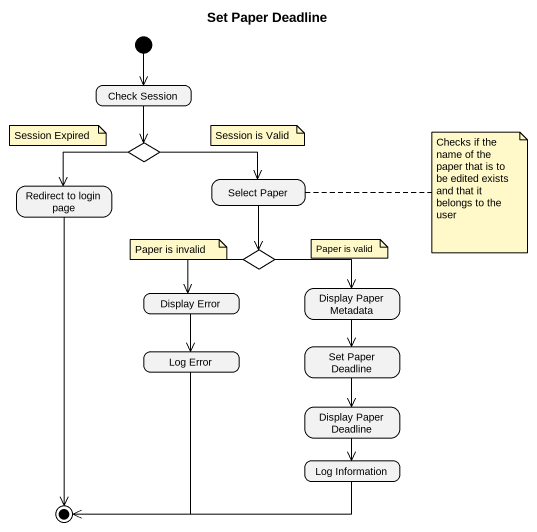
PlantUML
@startuml
title Set Paper Deadline
hide empty description
state "Check Session" as Check_Session
state choice1 <<choice>>
state "Select Paper" as Select_Paper
state "Redirect to login page" as Redirect_to_login_page
state choice2 <<choice>>
state "Display Error" as Display_Error
state "Display Paper Metadata" as Display_Paper_Metadata
state "Log Error" as Log_Error
state "Set Paper Deadline" as Set_Paper_Deadline
state "Display Paper Deadline" as Display_Paper_Deadline
state "Log Information" as Log_Information
[*] --> Check_Session
Check_Session --> choice1
choice1 -right-> Select_Paper
choice1 --> Redirect_to_login_page
Select_Paper --> choice2
choice2 --> Display_Error
choice2 -right-> Display_Paper_Metadata
Display_Error --> Log_Error
Display_Paper_Metadata --> Set_Paper_Deadline
Set_Paper_Deadline --> Display_Paper_Deadline
Display_Paper_Deadline --> Log_Information
Redirect_to_login_page --> [*]
Log_Error --> [*]
Log_Information -left-> [*]
note as N1
  Session Expired
end note
note as N2
  Session is Valid
end note
note right of Select_Paper : Checks if the name of the paper that is to be edited exists and that it belongs to the user
note as N4
  Paper is invalid
end note
note as N5
  Paper is valid
end note
@enduml
